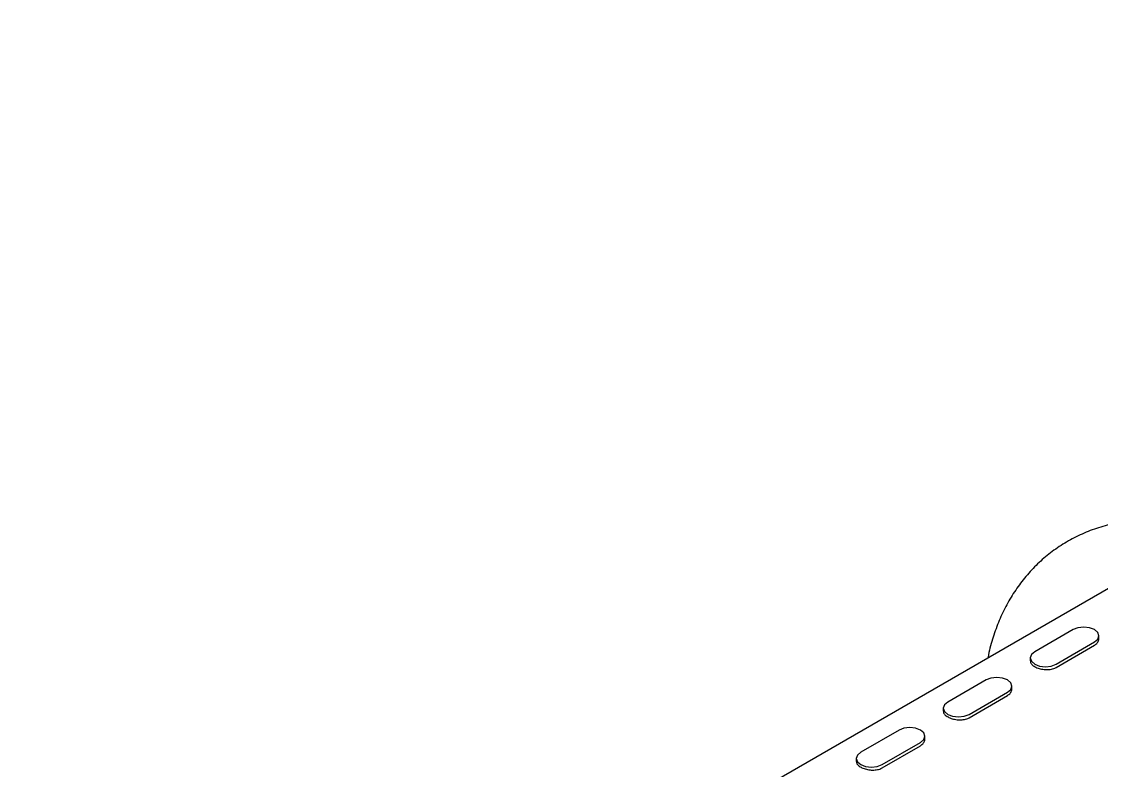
# Model space of a CAD drawing. Extents: x 97 to 1049, y 29 to 427.
# Drawn here: x 270.49 to 292.87, y 194.44 to 209.96 of the extents above; entities that cross this region are included whole.
import ezdxf

# ---------------------------------------------------------------- set-up
doc = ezdxf.new("R2010")
doc.units = 0
doc.header["$LTSCALE"] = 23.1
doc.header["$MEASUREMENT"] = 0
doc.layers.get('0').update_dxf_attribs({"linetype": 'CONTINUOUS'})

msp = doc.modelspace()

# ---------------------------------------------------------------- linework, layer by layer
at = {"color": 7, "linetype": 'Continuous', "lineweight": 25}
for p, q in [((313.35397, 209.96003), (270.48563, 185.21266)), ((292.27984, 197.36069), (291.48434, 196.90146)), ((292.81331, 197.17292), (292.81331, 197.23313)), ((291.92628, 196.64634), (292.72178, 197.10557)), ((291.92628, 196.57698), (292.72178, 197.03621)), ((291.39281, 196.7739), (291.39281, 196.71369)), ((290.47672, 196.31977), (289.68122, 195.86054)), ((290.12316, 195.60542), (290.91866, 196.06465)), ((291.01019, 196.132), (291.01019, 196.19221)), ((290.12316, 195.53606), (290.91866, 195.99529)), ((289.58969, 195.73298), (289.58969, 195.67277)), ((288.67359, 195.27885), (287.8781, 194.81962)), ((288.32004, 194.5645), (289.11554, 195.02373)), ((288.32004, 194.49514), (289.11554, 194.95437)), ((289.20706, 195.09108), (289.20706, 195.15129)), ((287.78657, 194.69206), (287.78657, 194.63185))]:
    msp.add_line(p, q, dxfattribs=at)
at = {"color": 7, "linetype": 'Continuous', "lineweight": 25, "flags": 128}
for points in [[(292.72178, 197.10557), (292.78952, 197.16409), (292.81331, 197.23313), (292.78952, 197.30217), (292.72178, 197.36069), (292.6204, 197.3998), (292.50081, 197.41353), (292.38122, 197.3998), (292.27984, 197.36069)], [(291.48434, 196.90146), (291.4166, 196.84294), (291.39281, 196.7739), (291.4166, 196.70486), (291.48434, 196.64634), (291.58573, 196.60723), (291.70531, 196.5935), (291.8249, 196.60723), (291.92628, 196.64634)], [(290.91866, 196.06465), (290.9864, 196.12317), (291.01019, 196.19221), (290.9864, 196.26125), (290.91866, 196.31977), (290.81728, 196.35888), (290.69769, 196.37261), (290.5781, 196.35888), (290.47672, 196.31977)], [(289.68122, 195.86054), (289.61348, 195.80202), (289.58969, 195.73298), (289.61348, 195.66394), (289.68122, 195.60542), (289.7826, 195.56631), (289.90219, 195.55258), (290.02178, 195.56631), (290.12316, 195.60542)], [(289.11554, 195.02373), (289.18328, 195.08225), (289.20706, 195.15129), (289.18328, 195.22033), (289.11554, 195.27885), (289.01415, 195.31796), (288.89456, 195.33169), (288.77498, 195.31796), (288.67359, 195.27885)], [(287.8781, 194.81962), (287.81036, 194.7611), (287.78657, 194.69206), (287.81036, 194.62302), (287.8781, 194.5645), (287.97948, 194.52539), (288.09907, 194.51166), (288.21866, 194.52539), (288.32004, 194.5645)]]:
    msp.add_lwpolyline(points, dxfattribs=at)
at = {"color": 7, "linetype": 'Continuous', "lineweight": 25}
for points, knots in [([(295.08388, 199.41293), (295.03025, 199.4322), (294.8584, 199.49395), (294.56223, 199.56244), (294.20105, 199.61789), (293.83104, 199.63653), (293.45577, 199.61658), (293.07983, 199.55362), (292.72102, 199.45082), (292.38234, 199.3108), (292.06606, 199.13628), (291.77423, 198.93005), (291.50849, 198.69487), (291.27009, 198.43331), (291.05977, 198.14758), (290.87843, 197.83931), (290.7254, 197.51005), (290.60588, 197.1596), (290.53655, 196.91285), (290.51629, 196.78133), (290.51541, 196.77561)], [0, 0, 0, 0, 0.028220029, 0.090432286, 0.151056248, 0.210274407, 0.274853866, 0.337859161, 0.399380656, 0.459710908, 0.519146728, 0.577983644, 0.636447767, 0.69483492, 0.753467302, 0.812679403, 0.872813475, 0.934202901, 0.997137244, 1, 1, 1, 1]), ([(292.72178, 197.03621), (292.74362, 197.05227), (292.78729, 197.08437), (292.81456, 197.13567), (292.8104, 197.16523), (292.80934, 197.1728)], [0, 0, 0, 0, 0.42667208, 0.85323816, 1, 1, 1, 1]), ([(291.39679, 196.71381), (291.3967, 196.70182), (291.39647, 196.67154), (291.43617, 196.62508), (291.50611, 196.57983), (291.59924, 196.54665), (291.70384, 196.52998), (291.80889, 196.53389), (291.88303, 196.55397), (291.91751, 196.57231), (291.92628, 196.57698)], [0, 0, 0, 0, 0.09413022, 0.23776364, 0.38041051, 0.52202788, 0.66414593, 0.80752788, 0.95099024, 1, 1, 1, 1]), ([(290.91866, 195.99529), (290.94049, 196.01135), (290.98416, 196.04345), (291.01144, 196.09475), (291.00728, 196.12431), (291.00621, 196.13188)], [0, 0, 0, 0, 0.42667208, 0.85323816, 1, 1, 1, 1]), ([(289.59366, 195.67289), (289.59357, 195.6609), (289.59334, 195.63062), (289.63305, 195.58416), (289.70299, 195.53891), (289.79612, 195.50573), (289.90072, 195.48906), (290.00577, 195.49297), (290.07991, 195.51305), (290.11438, 195.53139), (290.12316, 195.53606)], [0, 0, 0, 0, 0.09413022, 0.23776364, 0.38041051, 0.52202788, 0.66414593, 0.80752788, 0.95099024, 1, 1, 1, 1]), ([(289.11554, 194.95437), (289.13737, 194.97043), (289.18104, 195.00253), (289.20832, 195.05383), (289.20416, 195.08339), (289.20309, 195.09096)], [0, 0, 0, 0, 0.42667208, 0.85323816, 1, 1, 1, 1]), ([(287.79054, 194.63197), (287.79045, 194.61998), (287.79022, 194.5897), (287.82993, 194.54324), (287.89986, 194.49799), (287.993, 194.46481), (288.0976, 194.44814), (288.20265, 194.45205), (288.27678, 194.47212), (288.31126, 194.49047), (288.32004, 194.49514)], [0, 0, 0, 0, 0.09413022, 0.23776364, 0.38041051, 0.52202788, 0.66414593, 0.80752788, 0.95099024, 1, 1, 1, 1])]:
    msp.add_open_spline(points, degree=3, knots=knots, dxfattribs=at)

doc.saveas('drawing.dxf')
